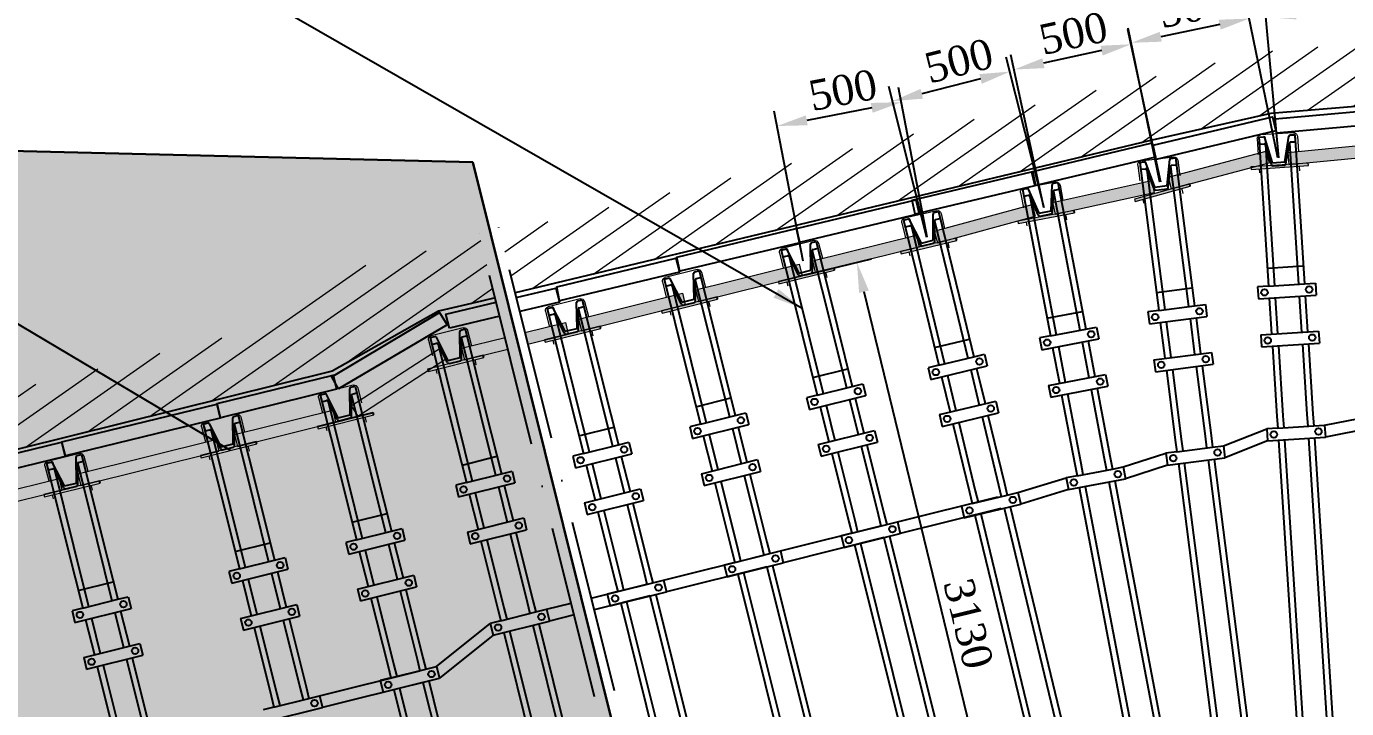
# Model space of a CAD drawing. Header units: millimetres. Extents: x -46762 to 217101, y -107409 to 31524.
# Drawn here: x 149128 to 154604, y -28084 to -25255 of the extents above; entities that cross this region are included whole.
import ezdxf

# ---------------------------------------------------------------- set-up
doc = ezdxf.new("R2010")
doc.units = ezdxf.units.MM
doc.linetypes.add('ACAD_ISO10W100', pattern=[18, 12, -3, 0, -3])
doc.styles.get("Standard").update_dxf_attribs({"font": 'TIMES.TTF'})
doc.dimstyles.new('ISO-25', dxfattribs={"dimscale": 50, "dimtxt": 2.5, "dimasz": 2.5, "dimexe": 1.25, "dimexo": 0.625, "dimtad": 1, "dimdec": 0, "dimtxsty": 'Standard', "dimcen": 2.5, "dimadec": 0, "dimazin": 0, "dimtfac": 1, "dimtdec": 0, "dimtmove": 0, "dimatfit": 3, "dimfxl": 1, "dimarcsym": 0})

# ---------------------------------------------------------------- blocks, each defined once
blk = doc.blocks.new('11122')
for p, q in [((114545.9, 18362.5), (114545.9, 18333.5)), ((114545.9, 18362.5), (114564.9, 18362.5)), ((114545.9, 18362.5), (114545.9, 18001.5)), ((114595.3, 18252.5), (114570.7, 18357.8)), ((114570.9, 18357.2), (114570.9, 18356.5)), ((114645.9, 18252.5), (114670.5, 18357.8)), ((114670.4, 18357.2), (114670.4, 18356.5)), ((114676.4, 18362.5), (114695.4, 18362.5)), ((114695.4, 18362.5), (114695.4, 18333.5)), ((114695.4, 18362.5), (114695.4, 18001.5)), ((114545.9, 18333.5), (114565.9, 18333.5)), ((114570.9, 18328.5), (114570.9, 18001.5)), ((114590.9, 18245.5), (114570.9, 18328.5)), ((114650.4, 18245.5), (114670.4, 18328.5)), ((114670.4, 18328.5), (114670.4, 18001.5)), ((114675.4, 18333.5), (114695.4, 18333.5)), ((114595.3, 18252.5), (114645.9, 18252.5)), ((114596.9, 18239.5), (114644.4, 18239.5)), ((114545.9, 18001.5), (114545.9, 17743.1)), ((114570.9, 18001.5), (114570.9, 17743.1)), ((114670.4, 18001.5), (114670.4, 17743.1)), ((114695.4, 18001.5), (114695.4, 17743.1)), ((114545.9, 17818.1), (114695.4, 17818.1)), ((114545.9, 17743.1), (114500.4, 17743.1)), ((114500.4, 17743.1), (114500.4, 17693.1)), ((114545.9, 17743.1), (114695.4, 17743.1)), ((114695.4, 17743.1), (114740.9, 17743.1)), ((114740.9, 17743.1), (114740.9, 17693.1)), ((114500.4, 17693.1), (114740.9, 17693.1)), ((114545.9, 17693.1), (114545.9, 17543.1)), ((114545.9, 17693.1), (114545.9, 17543.1)), ((114570.9, 17693.1), (114570.9, 17543.1)), ((114570.9, 17693.1), (114570.9, 17543.1)), ((114670.4, 17693.1), (114670.4, 17543.1)), ((114670.4, 17693.1), (114670.4, 17543.1)), ((114695.4, 17693.1), (114695.4, 17543.1)), ((114695.4, 17693.1), (114695.4, 17543.1)), ((114500.4, 17543.1), (114740.9, 17543.1)), ((114500.4, 17543.1), (114500.4, 17493.1)), ((114740.9, 17543.1), (114740.9, 17493.1)), ((114500.4, 17493.1), (114740.9, 17493.1)), ((114545.9, 17493.1), (114545.9, 17201.5)), ((114570.9, 17493.1), (114570.9, 17201.5)), ((114670.4, 17493.1), (114670.4, 17201.5)), ((114695.4, 17493.1), (114695.4, 17201.5)), ((114545.9, 17201.5), (114545.9, 17152.7)), ((114570.9, 17201.5), (114570.9, 17152.7)), ((114670.4, 17201.5), (114670.4, 17152.7)), ((114695.4, 17201.5), (114695.4, 17152.7)), ((114500.4, 17152.7), (114500.4, 17102.7)), ((114545.9, 17152.7), (114500.4, 17152.7)), ((114545.9, 17152.7), (114695.4, 17152.7)), ((114695.4, 17152.7), (114740.9, 17152.7)), ((114740.9, 17152.7), (114740.9, 17102.7)), ((114740.9, 17152.7), (115170.4, 17152.7)), ((114500.4, 17102.7), (114740.9, 17102.7)), ((114545.9, 17102.7), (114545.9, 15109.6)), ((114570.9, 17102.7), (114570.9, 15109.6)), ((114670.4, 17102.7), (114670.4, 15109.6)), ((114695.4, 17102.7), (114695.4, 15109.6)), ((115170.4, 17102.7), (114740.9, 17102.7)), ((114545.9, 15109.6), (114695.4, 15109.6))]:
    blk.add_line(p, q)
for centre in [(114527.9, 17718.1), (114713.4, 17718.1), (114527.9, 17518.1), (114713.4, 17518.1), (114527.9, 17127.7), (114713.4, 17127.7)]:
    blk.add_circle(centre, 13.5)
for centre, radius, start, end in [((114564.9, 18356.5), 6, 0, 90), ((114676.4, 18356.5), 6, 90, 180), ((114565.9, 18328.5), 5, 0, 90), ((114675.4, 18328.5), 5, 90, 180), ((114596.9, 18245.5), 6, 180, 270), ((114644.4, 18245.5), 6, 270, 0)]:
    blk.add_arc(centre, radius, start, end)
blk = doc.blocks.new('*D140')
at = {"color": 0, "lineweight": -2}
for p, q in [((154824.1, -25754.3), (154765.7, -25109)), ((154322.7, -25799.7), (154264.3, -25154.4)), ((154394.4, -25205.4), (154646.8, -25182.5))]:
    blk.add_line(p, q, dxfattribs=at)
at = {"color": 0, "lineweight": 30}
for points in [[(154392.6, -25184.6), (154396.3, -25226.1), (154269.9, -25216.6)], [(154644.9, -25161.8), (154648.7, -25203.3), (154771.3, -25171.3)]]:
    blk.add_solid(points, dxfattribs=at)
at = {"layer": 'Defpoints', "color": 0, "lineweight": 30}
for p in [(154771.3, -25171.3), (154826.9, -25785.4), (154325.5, -25830.8)]:
    blk.add_point(p, dxfattribs=at)
at = {"color": 0, "insert": (154522, -25098.6), "char_height": 125, "attachment_point": 5, "rotation": 5.1732}
blk.add_mtext('500', dxfattribs=at)
blk = doc.blocks.new('*D141')
at = {"color": 0, "lineweight": -2}
for p, q in [((154318.8, -25800.6), (154187.7, -25161.5)), ((153829.3, -25901.1), (153698.1, -25262)), ((154077.8, -25247.9), (153833.2, -25298.1))]:
    blk.add_line(p, q, dxfattribs=at)
at = {"color": 0, "lineweight": 30}
for points in [[(154073.6, -25227.5), (154082, -25268.3), (154200.2, -25222.8)], [(153829, -25277.7), (153837.3, -25318.5), (153710.7, -25323.2)]]:
    blk.add_solid(points, dxfattribs=at)
at = {"layer": 'Defpoints', "color": 0, "lineweight": 30}
for p in [(153710.7, -25323.2), (154325.1, -25831.2), (153835.6, -25931.7)]:
    blk.add_point(p, dxfattribs=at)
at = {"color": 0, "insert": (153964.2, -25174.4), "char_height": 125, "attachment_point": 5, "rotation": 11.5975}
blk.add_mtext('500', dxfattribs=at)
blk = doc.blocks.new('*D142')
at = {"color": 0, "lineweight": -2}
for p, q in [((153833.8, -25901.6), (153696.8, -25268.2)), ((153348.3, -26006.6), (153211.3, -25373.2)), ((153587.8, -25355.7), (153346.7, -25407.8))]:
    blk.add_line(p, q, dxfattribs=at)
at = {"color": 0, "lineweight": 30}
for points in [[(153583.4, -25335.3), (153592.2, -25376), (153710, -25329.3)], [(153342.3, -25387.5), (153351.1, -25428.2), (153224.5, -25434.2)]]:
    blk.add_solid(points, dxfattribs=at)
at = {"layer": 'Defpoints', "color": 0, "lineweight": 30}
for p in [(153224.5, -25434.2), (153840.4, -25932.2), (153354.9, -26037.2)]:
    blk.add_point(p, dxfattribs=at)
at = {"color": 0, "insert": (153470.6, -25284), "char_height": 125, "attachment_point": 5, "rotation": 12.2039}
blk.add_mtext('500', dxfattribs=at)
blk = doc.blocks.new('*D143')
at = {"color": 0, "lineweight": -2}
for p, q in [((153349.4, -26007.4), (153191.9, -25382.1)), ((152863.1, -26129.9), (152705.6, -25504.5)), ((153086, -25473.2), (152842.1, -25534.6))]:
    blk.add_line(p, q, dxfattribs=at)
at = {"color": 0, "lineweight": 30}
for points in [[(153080.9, -25453), (153091, -25493.4), (153207.2, -25442.7)], [(152837, -25514.4), (152847.2, -25554.8), (152720.9, -25565.1)]]:
    blk.add_solid(points, dxfattribs=at)
at = {"layer": 'Defpoints', "color": 0, "lineweight": 30}
for p in [(152720.9, -25565.1), (153357, -26037.7), (152870.7, -26160.2)]:
    blk.add_point(p, dxfattribs=at)
at = {"color": 0, "insert": (152995.9, -25398.1), "char_height": 125, "attachment_point": 5, "rotation": 14.1338}
blk.add_mtext('500', dxfattribs=at)
blk = doc.blocks.new('*D148')
at = {"color": 0, "lineweight": -2}
for p, q in [((152864.8, -26129.5), (152745.4, -25508)), ((152349.8, -26228.5), (152230.4, -25607)), ((152634.4, -25593), (152364.9, -25644.8))]:
    blk.add_line(p, q, dxfattribs=at)
at = {"color": 0, "lineweight": 30}
for points in [[(152630.5, -25572.5), (152638.4, -25613.4), (152757.2, -25569.4)], [(152361, -25624.3), (152368.9, -25665.2), (152242.2, -25668.3)]]:
    blk.add_solid(points, dxfattribs=at)
at = {"layer": 'Defpoints', "color": 0, "lineweight": 30}
for p in [(152242.2, -25668.3), (152870.7, -26160.2), (152355.7, -26259.1)]:
    blk.add_point(p, dxfattribs=at)
at = {"color": 0, "insert": (152514.8, -25519.4), "char_height": 125, "attachment_point": 5, "rotation": 10.8785}
blk.add_mtext('500', dxfattribs=at)
blk = doc.blocks.new('скобка в сборке')
at = {"lineweight": 15, "true_color": 0xffffff}
for points in [[(113826.7, 2619.3), (114243.9, 2671.9), (114250.2, 2622.4), (113833, 2569.7)], [(113677.1, 2545.1), (113676.1, 2554.8), (113912.8, 2577), (113913.7, 2567.3)]]:
    blk.add_hatch(color=7, dxfattribs=at).paths.add_polyline_path(points)
at = {"lineweight": 15}
for p, q in [((113848.4, 2701.5), (113711.9, 2688.7)), ((113864.7, 2688), (113870.7, 2623.5)), ((113698.4, 2672.4), (113704.4, 2607.9)), ((113826.7, 2619.3), (114243.9, 2672)), ((114243.9, 2672), (114250.2, 2622.4)), ((113912.8, 2577), (113676.1, 2554.8)), ((113826.7, 2619.3), (113833, 2569.5)), ((113833, 2569.7), (114250.2, 2622.4)), ((113676.1, 2554.8), (113677.1, 2545.1)), ((113677.1, 2545.1), (113913.7, 2567.3)), ((113710, 2548.2), (113711.6, 2531.8)), ((113876.2, 2560.8), (113877.4, 2542.1))]:
    blk.add_line(p, q, dxfattribs=at)
at = {"lineweight": 15, "extrusion": (0, 0, -1)}
for centre, major_axis, start_param, end_param in [((113713.3, 2673.8), (-10.9, 10.3), 5.43291, 7.003706), ((113849.8, 2686.6), (10.3, 10.9), -0.850275, 0.720521)]:
    blk.add_ellipse(centre, major_axis=major_axis, ratio=1, start_param=start_param, end_param=end_param, dxfattribs=at)
blk = doc.blocks.new('скосштри')
at = {"linetype": 'ACAD_ISO10W100', "true_color": 0xffffff}
blk.add_hatch(color=7, dxfattribs=at).paths.add_polyline_path([(112350.3, 2272.4), (112782.5, 2374.1), (112793.9, 2325.4), (112361.8, 2223.5)])
at = {"lineweight": 15, "true_color": 0xffffff}
blk.add_hatch(color=7, dxfattribs=at).paths.add_polyline_path([(112210.7, 2177.7), (112208.4, 2187.2), (112439.8, 2242), (112442, 2232.5)])
at = {"lineweight": 15}
for p, q in [((112358.7, 2356.4), (112225.3, 2324.8)), ((112350.3, 2272.4), (112782.5, 2374.1)), ((112782.5, 2374.1), (112793.9, 2325.4)), ((112214.2, 2306.8), (112229.1, 2243.7)), ((112361.8, 2223.5), (112793.9, 2325.4)), ((112376.7, 2345.2), (112391.7, 2282.2)), ((112350.3, 2272.4), (112361.8, 2223.5)), ((112439.8, 2242), (112208.4, 2187.2)), ((112210.7, 2177.7), (112442, 2232.5)), ((112405.8, 2220.9), (112409.6, 2202.6)), ((112208.4, 2187.2), (112210.7, 2177.7)), ((112242.9, 2185.3), (112246.7, 2169.4))]:
    blk.add_line(p, q, dxfattribs=at)
at = {"color": 7, "linetype": 'ACAD_ISO10W100'}
blk.add_line((112442, 2232.5), (112440, 2242), dxfattribs=at)
at = {"lineweight": 15, "extrusion": (0, 0, -1)}
for centre, major_axis, start_param, end_param in [((112362.1, 2341.8), (8.7, 12.2), -0.850275, 0.720521), ((112228.8, 2310.2), (-12.2, 8.7), 5.43291, 7.003706)]:
    blk.add_ellipse(centre, major_axis=major_axis, ratio=1, start_param=start_param, end_param=end_param, dxfattribs=at)
blk = doc.blocks.new('ско670')
at = {"true_color": 0xffffff}
blk.add_hatch(color=7, dxfattribs=at).paths.add_polyline_path([(109304, 1390.7), (109876.3, 1532.9), (109888.3, 1484.4), (109316.1, 1342)])
at = {"lineweight": 15, "true_color": 0xffffff}
blk.add_hatch(color=7, dxfattribs=at).paths.add_polyline_path([(109165.6, 1294.3), (109163.3, 1303.8), (109393.9, 1361.4), (109396.3, 1352)])
at = {"lineweight": 15}
for p, q in [((109304, 1390.7), (109876.3, 1532.9)), ((109316.1, 1342), (109888.3, 1484.4)), ((109876.3, 1532.9), (109888.3, 1484.4)), ((109311.4, 1474.8), (109178.4, 1441.6)), ((109329.6, 1463.9), (109345.3, 1401.1)), ((109167.5, 1423.4), (109183.2, 1360.6)), ((109304, 1390.7), (109316.1, 1342)), ((109393.9, 1361.4), (109163.3, 1303.8)), ((109165.6, 1294.3), (109396.3, 1352)), ((109360.1, 1340), (109364.2, 1321.7)), ((109163.3, 1303.8), (109165.6, 1294.3)), ((109197.8, 1302.4), (109201.8, 1286.5))]:
    blk.add_line(p, q, dxfattribs=at)
at = {"color": 7, "linetype": 'ACAD_ISO10W100'}
blk.add_line((109396.3, 1352), (109394.1, 1361.5), dxfattribs=at)
at = {"lineweight": 15, "extrusion": (0, 0, -1)}
for centre, major_axis, start_param, end_param in [((109182.1, 1427.1), (-12.3, 8.5), 5.43291, 7.003706), ((109315, 1460.3), (8.5, 12.3), -0.850275, 0.720521)]:
    blk.add_ellipse(centre, major_axis=major_axis, ratio=1, start_param=start_param, end_param=end_param, dxfattribs=at)
blk = doc.blocks.new('*D149')
at = {"color": 0, "lineweight": -2}
for p, q in [((152360.2, -26285.9), (152633.7, -26219.3)), ((153283.7, -29152.6), (152602.5, -26355.5)), ((153100.5, -29325.8), (153374, -29259.2))]:
    blk.add_line(p, q, dxfattribs=at)
at = {"color": 0, "lineweight": 30}
for points in [[(152622.8, -26350.6), (152582.3, -26360.4), (152573, -26234.1)], [(153303.9, -29147.6), (153263.4, -29157.5), (153313.3, -29274)]]:
    blk.add_solid(points, dxfattribs=at)
at = {"layer": 'Defpoints', "color": 0, "lineweight": 30}
for p in [(152573, -26234.1), (152329.8, -26293.3), (153070.1, -29333.2)]:
    blk.add_point(p, dxfattribs=at)
at = {"color": 0, "lineweight": 0, "insert": (153035.3, -27731.6), "char_height": 125, "attachment_point": 5, "rotation": 283.6862}
blk.add_mtext('3130', dxfattribs=at)

msp = doc.modelspace()

# ---------------------------------------------------------------- hatches: boundary and pattern name
at = {"lineweight": 0}
h = msp.add_hatch(dxfattribs=at)
h.set_pattern_fill('LINE', scale=30, angle=35, style=0)
h.set_pattern_definition([(35, (40037.6, -28500.79), (-54.633156, 78.02423), [])])
h.paths.add_polyline_path([(151093.66, -26112.32), (151155.57, -26360.63), (153785.22, -25729.64), (154290.37, -25616.56), (154925.89, -25564.13), (155386.63, -26145.4), (155443.42, -26168.77), (155558.66, -26142.06), (155608.77, -26086.98), (155754.07, -25936.75), (155922.76, -25799.87), (156038.01, -25719.75), (156168.28, -25636.29), (156313.59, -25552.83), (156486.53, -25473.48), (156706.59, -25390.26), (156955.48, -25325.44), (157180.51, -25285.75), (157471.01, -25265.15), (157702.51, -25278.76), (157896.56, -25302.57), (158111.04, -25350.21), (158298.11, -25404.78), (158513.04, -25485.59), (158789.92, -25636.82), (158980.23, -25754.36), (159140.61, -25878.31), (159264.64, -25993.72), (159377.97, -26106.98), (159491.3, -26248.03), (159633.24, -26462.82), (159640.49, -26518.3), (159869.79, -26979.05), (159964.08, -27276.62), (160031.66, -27529.91), (160070.45, -27914.59), (160070.45, -28914.45), (160297.49, -28915.05), (160297.49, -27971.89), (160254.82, -27548.74), (160180.48, -27270.12), (160076.76, -26942.79), (159824.53, -26435.97), (159816.56, -26374.94), (159660.43, -26138.67), (159535.76, -25983.52), (159411.09, -25858.93), (159274.66, -25731.98), (159098.25, -25595.63), (158888.9, -25466.34), (158584.34, -25299.99), (158347.92, -25211.09), (158142.14, -25151.07), (157906.21, -25098.67), (157692.75, -25072.47), (157438.1, -25057.5), (157118.55, -25080.16), (156871.02, -25123.82), (156597.24, -25195.12), (156355.18, -25286.66), (156164.94, -25373.95), (156005.11, -25465.75), (155861.8, -25557.56), (155479.41, -25937.12), (154974.5, -25300.12), (154275.43, -25357.79), (153719.76, -25482.18)])
h.paths.add_polyline_path([(151072.53, -26380.56), (151010.62, -26132.25), (150673.28, -26213.19), (150476.76, -26258.84), (149993.01, -26533.47), (147079.75, -27256.73), (147139.11, -27494.24), (150397.27, -26685.35), (150837.04, -26435.69), (151015.69, -26394.2)])
at = {"lineweight": 30, "true_color": 0xffffff}
msp.add_hatch(color=7, dxfattribs=at).paths.add_polyline_path([(150979.59, -25818.48), (152252.65, -30928.56), (147296.3, -32290.86), (146553.48, -27929.29), (147240.81, -25848.69), (148549.65, -25758.48)])
at = {"lineweight": 15, "true_color": 0xffffff}
for points in [[(153863.49, -25880.78), (154269.95, -25772.92), (154282.75, -25821.14), (153876.32, -25929.1)], [(154359.97, -25777.97), (154778.54, -25737.38), (154783.37, -25787.03), (154364.81, -25827.73)], [(154208.24, -25847.91), (154207.61, -25838.17), (154444.83, -25822.76), (154445.47, -25832.5)], [(153726.92, -25981.46), (153724.29, -25972.05), (153953.26, -25908.11), (153955.88, -25917.51)], [(150794.6, -26686.05), (150792.23, -26676.58), (151022.87, -26618.94), (151025.23, -26628.42)], [(150338.48, -26923.43), (150336.11, -26913.96), (150566.75, -26856.33), (150569.11, -26865.8)], [(149853.33, -27044.38), (149850.96, -27034.9), (150081.59, -26977.27), (150083.96, -26986.75)]]:
    msp.add_hatch(color=7, dxfattribs=at).paths.add_polyline_path(points)
at = {"linetype": 'ACAD_ISO10W100', "true_color": 0xffffff}
h = msp.add_hatch(color=7, dxfattribs=at)
h.paths.add_polyline_path([(151125.61, -26593.43), (151113.48, -26544.79), (150932.98, -26589.64), (150945.09, -26638.38)])
h.paths.add_polyline_path([(151196.36, -26524.19), (151208.47, -26572.79), (151375.97, -26531.08), (151363.91, -26482.55)])
for points in [[(150867.88, -26634), (150844.65, -26589.47), (150475.54, -26828.78), (150502.87, -26870.92)], [(150410.98, -26895.31), (150398.92, -26846.78), (149991.7, -26947.97), (150003.82, -26996.71)]]:
    msp.add_hatch(color=7, dxfattribs=at).paths.add_polyline_path(points)

# ---------------------------------------------------------------- linework, layer by layer
at = {"lineweight": 15}
for p, q in [((154233.22, -25721.25), (154237.42, -25785.9)), ((154383.96, -25696.43), (154247.22, -25705.31)), ((154399.9, -25710.43), (154404.1, -25775.07)), ((153863.49, -25880.78), (154269.89, -25772.82)), ((154269.89, -25772.82), (154282.73, -25821.14)), ((154359.97, -25777.97), (154778.5, -25737.27)), ((154359.97, -25777.97), (154364.83, -25827.96)), ((154364.81, -25827.73), (154783.34, -25787.04)), ((153738.09, -25831.3), (153746.36, -25895.55)), ((153886.95, -25797.02), (153751.05, -25814.51)), ((153876.32, -25929.1), (154282.73, -25821.14)), ((153903.75, -25809.98), (153912.01, -25874.24)), ((154444.83, -25822.76), (154207.61, -25838.17)), ((154207.61, -25838.17), (154208.24, -25847.91)), ((154208.24, -25847.91), (154445.47, -25832.5)), ((154407.99, -25834.94), (154409.2, -25853.65)), ((154445.47, -25832.5), (154444.83, -25822.76)), ((153863.49, -25880.78), (153876.38, -25929.32)), ((154241.31, -25845.76), (154242.38, -25862.14)), ((153953.26, -25908.11), (153724.29, -25972.05)), ((153726.92, -25981.46), (153955.88, -25917.51)), ((153920.11, -25930.5), (153924.63, -25948.7)), ((153724.29, -25972.05), (153726.92, -25981.46)), ((153758.84, -25972.54), (153763.25, -25988.35)), ((151196.36, -26524.19), (151363.91, -26482.55)), ((151363.91, -26482.55), (151375.97, -26531.08)), ((150796.5, -26556.96), (150812.21, -26619.81)), ((150940.36, -26505.56), (150807.42, -26538.77)), ((150932.98, -26589.64), (151113.48, -26544.79)), ((150958.54, -26516.47), (150974.25, -26579.32)), ((151208.47, -26572.79), (151375.97, -26531.08)), ((150475.54, -26828.78), (150844.65, -26589.47)), ((150932.98, -26589.64), (150945.09, -26638.38)), ((150945.09, -26638.38), (151125.61, -26593.43)), ((150502.87, -26870.92), (150867.88, -26634)), ((151022.87, -26618.94), (150792.23, -26676.58)), ((150794.6, -26686.05), (151025.23, -26628.42)), ((150989.12, -26640.42), (150993.14, -26658.73)), ((150792.23, -26676.58), (150794.6, -26686.05)), ((150826.75, -26678.01), (150830.73, -26693.94)), ((150484.23, -26742.94), (150351.3, -26776.16)), ((150502.42, -26753.85), (150518.13, -26816.71)), ((150340.38, -26794.35), (150356.09, -26857.2)), ((150475.54, -26828.78), (150502.87, -26870.92)), ((149999.08, -26863.89), (149866.15, -26897.1)), ((149991.7, -26947.97), (150398.92, -26846.78)), ((150017.27, -26874.8), (150032.98, -26937.65)), ((150338.48, -26923.43), (150569.11, -26865.8)), ((150398.92, -26846.78), (150410.98, -26895.3)), ((150532.99, -26877.8), (150537.02, -26896.11)), ((149855.23, -26915.29), (149870.94, -26978.14)), ((150003.82, -26996.71), (150434.69, -26889.41)), ((150410.97, -26895.25), (150336.11, -26913.96)), ((150336.11, -26913.96), (150338.48, -26923.43)), ((150370.63, -26915.4), (150374.61, -26931.32)), ((150081.59, -26977.27), (149850.96, -27034.9)), ((149853.33, -27044.38), (150083.96, -26986.75)), ((149991.7, -26947.97), (150003.82, -26996.71)), ((149850.96, -27034.9), (149853.33, -27044.38)), ((149885.48, -27036.34), (149889.46, -27052.27)), ((150047.84, -26998.74), (150051.87, -27017.06)), ((149256.69, -27182.98), (149304.98, -27170.96))]:
    msp.add_line(p, q, dxfattribs=at)
for p, q in [((154240.36, -25713.88), (154259.33, -25712.65)), ((154240.36, -25713.88), (154242.24, -25742.82)), ((154240.36, -25713.88), (154263.66, -26074.07)), ((154296.81, -25820.46), (154265.45, -25716.9)), ((154265.66, -25717.57), (154265.7, -25718.26)), ((154347.3, -25817.2), (154365.06, -25710.46)), ((154364.95, -25711.14), (154364.99, -25711.83)), ((154370.59, -25705.46), (154389.55, -25704.23)), ((154371.47, -25734.46), (154391.42, -25733.17)), ((154389.55, -25704.23), (154391.42, -25733.17)), ((154389.55, -25704.23), (154412.85, -26064.42)), ((154242.24, -25742.82), (154262.19, -25741.53)), ((154267.51, -25746.2), (154288.6, -26072.45)), ((154292.82, -25827.73), (154267.51, -25746.2)), ((154352.2, -25823.89), (154366.8, -25739.78)), ((154366.8, -25739.78), (154387.9, -26066.03)), ((153746.21, -25818.89), (153765.05, -25816.48)), ((153746.21, -25818.89), (153749.89, -25847.66)), ((153746.21, -25818.89), (153792.07, -26176.91)), ((153749.89, -25847.66), (153769.73, -25845.12)), ((153809.23, -25921.72), (153771.44, -25820.34)), ((153771.68, -25820.98), (153771.77, -25821.67)), ((153859.42, -25915.29), (153870.44, -25807.65)), ((153864.73, -25921.67), (153874.02, -25836.8)), ((153870.37, -25808.34), (153870.46, -25809.03)), ((153874.02, -25836.8), (153915.56, -26161.09)), ((153875.65, -25802.31), (153894.5, -25799.9)), ((153878.34, -25831.2), (153898.18, -25828.66)), ((153894.5, -25799.9), (153898.18, -25828.66)), ((153894.5, -25799.9), (153940.36, -26157.91)), ((154296.81, -25820.46), (154347.3, -25817.2)), ((154299.2, -25833.33), (154346.6, -25830.27)), ((153775.32, -25849.44), (153816.87, -26173.73)), ((153805.71, -25929.23), (153775.32, -25849.44)), ((153259.33, -25930.31), (153277.99, -25926.75)), ((153259.33, -25930.31), (153264.76, -25958.8)), ((153259.33, -25930.31), (153326.96, -26284.86)), ((153328.52, -26029.1), (153284.6, -25930.21)), ((153284.88, -25930.84), (153285.01, -25931.52)), ((153378.22, -26019.62), (153382.65, -25911.51)), ((153382.62, -25912.2), (153382.75, -25912.88)), ((153383.9, -26025.66), (153388, -25940.38)), ((153387.52, -25905.86), (153406.18, -25902.3)), ((153388, -25940.38), (153449.26, -26261.53)), ((153391.97, -25934.53), (153411.62, -25930.79)), ((153406.18, -25902.3), (153411.62, -25930.79)), ((153406.18, -25902.3), (153473.82, -26256.84)), ((153809.23, -25921.72), (153859.42, -25915.29)), ((153812.42, -25934.42), (153859.54, -25928.38)), ((153264.76, -25958.8), (153284.41, -25955.05)), ((153290.26, -25959.03), (153351.52, -26280.17)), ((153325.46, -26036.81), (153290.26, -25959.03)), ((152766.57, -26058.13), (152785.04, -26053.66)), ((152766.57, -26058.13), (152773.39, -26086.31)), ((152766.57, -26058.13), (152851.44, -26408.94)), ((152840.5, -26153.42), (152791.8, -26056.79)), ((152792.12, -26057.41), (152792.28, -26058.08)), ((152889.68, -26141.52), (152888.82, -26033.32)), ((152888.83, -26034.01), (152888.99, -26034.68)), ((152893.41, -26027.44), (152911.88, -26022.97)), ((152895.57, -26061.9), (152972.45, -26379.67)), ((152895.65, -26147.27), (152895.57, -26061.9)), ((152899.26, -26055.86), (152918.7, -26051.16)), ((152911.88, -26022.97), (152918.7, -26051.16)), ((152911.88, -26022.97), (152996.75, -26373.79)), ((153328.52, -26029.1), (153378.22, -26019.62)), ((153332.48, -26041.58), (153379.13, -26032.68)), ((152773.39, -26086.31), (152792.83, -26081.61)), ((152798.86, -26085.3), (152875.74, -26403.07)), ((152837.82, -26161.27), (152798.86, -26085.3)), ((154263.66, -26074.07), (154280.33, -26331.94)), ((154288.6, -26072.45), (154305.28, -26330.33)), ((154387.9, -26066.03), (154404.57, -26323.91)), ((154412.85, -26064.42), (154429.52, -26322.29)), ((152840.5, -26153.42), (152889.68, -26141.52)), ((152845.06, -26165.69), (152891.23, -26154.52)), ((153816.87, -26173.73), (153849.7, -26430.05)), ((153915.56, -26161.09), (153948.4, -26417.41)), ((153940.36, -26157.91), (153973.19, -26414.23)), ((153792.07, -26176.91), (153824.91, -26433.23)), ((153351.52, -26280.17), (153399.94, -26534.01)), ((153449.26, -26261.53), (153497.68, -26515.37)), ((153473.82, -26256.84), (153522.24, -26510.68)), ((154275.49, -26257.1), (154424.68, -26247.45)), ((153326.96, -26284.86), (153375.39, -26538.7)), ((154280.33, -26331.94), (154234.93, -26334.88)), ((154234.93, -26334.88), (154238.15, -26384.77)), ((154280.33, -26331.94), (154429.52, -26322.29)), ((154429.52, -26322.29), (154474.93, -26319.36)), ((154474.93, -26319.36), (154478.15, -26369.25)), ((152972.45, -26379.67), (153033.21, -26630.84)), ((152996.75, -26373.79), (153057.51, -26624.96)), ((153815.38, -26358.83), (153963.66, -26339.84)), ((154238.15, -26384.77), (154478.15, -26369.25)), ((154283.56, -26381.84), (154293.24, -26531.53)), ((154283.56, -26381.84), (154293.24, -26531.53)), ((154308.51, -26380.22), (154318.19, -26529.91)), ((154308.51, -26380.22), (154318.19, -26529.91)), ((154407.8, -26373.8), (154417.48, -26523.49)), ((154407.8, -26373.8), (154417.48, -26523.49)), ((154432.75, -26372.19), (154442.43, -26521.88)), ((154432.75, -26372.19), (154442.43, -26521.88)), ((152851.44, -26408.94), (152912.2, -26660.11)), ((152875.74, -26403.07), (152936.5, -26654.23)), ((153361.33, -26465.02), (153508.18, -26437.01)), ((153824.91, -26433.23), (153779.77, -26439.01)), ((153779.77, -26439.01), (153786.13, -26488.6)), ((153824.91, -26433.23), (153973.19, -26414.23)), ((153973.19, -26414.23), (154018.32, -26408.45)), ((154018.32, -26408.45), (154024.68, -26458.04)), ((153522.24, -26510.68), (153566.93, -26502.16)), ((153566.93, -26502.16), (153576.3, -26551.27)), ((153786.13, -26488.6), (154024.68, -26458.04)), ((153831.26, -26482.82), (153850.32, -26631.6)), ((153831.26, -26482.82), (153850.32, -26631.6)), ((153856.06, -26479.64), (153875.12, -26628.43)), ((153856.06, -26479.64), (153875.12, -26628.43)), ((153954.75, -26467), (153973.81, -26615.79)), ((153954.75, -26467), (153973.81, -26615.79)), ((153979.55, -26463.82), (153998.61, -26612.61)), ((153979.55, -26463.82), (153998.61, -26612.61)), ((150803.49, -26545.89), (150821.93, -26541.3)), ((150803.49, -26545.89), (150810.51, -26574.03)), ((150803.49, -26545.89), (150890.81, -26896.11)), ((150878.08, -26640.66), (150828.72, -26544.38)), ((150829.03, -26545), (150829.2, -26545.67)), ((150927.18, -26628.42), (150925.57, -26520.23)), ((150925.58, -26520.93), (150925.74, -26521.6)), ((150930.11, -26514.32), (150948.55, -26509.73)), ((150932.52, -26548.76), (151011.61, -26865.99)), ((150933.19, -26634.14), (150932.52, -26548.76)), ((150936.16, -26542.7), (150955.57, -26537.87)), ((150948.55, -26509.73), (150955.57, -26537.87)), ((150948.55, -26509.73), (151035.87, -26859.94)), ((152894.57, -26587.22), (153039.88, -26552.06)), ((153375.39, -26538.7), (153330.69, -26547.22)), ((153330.69, -26547.22), (153340.06, -26596.34)), ((153340.06, -26596.34), (153576.3, -26551.27)), ((153375.39, -26538.7), (153522.24, -26510.68)), ((154247.83, -26534.46), (154487.83, -26518.94)), ((154247.83, -26534.46), (154251.06, -26584.36)), ((154487.83, -26518.94), (154491.06, -26568.84)), ((150810.51, -26574.03), (150829.91, -26569.19)), ((150835.97, -26572.84), (150915.07, -26890.06)), ((150875.46, -26648.53), (150835.97, -26572.84)), ((153384.75, -26587.81), (153412.86, -26735.15)), ((153384.75, -26587.81), (153412.86, -26735.15)), ((153409.31, -26583.12), (153437.42, -26730.47)), ((153409.31, -26583.12), (153437.42, -26730.47)), ((153507.05, -26564.48), (153535.16, -26711.82)), ((153507.05, -26564.48), (153535.16, -26711.82)), ((153531.61, -26559.8), (153559.71, -26707.14)), ((153531.61, -26559.8), (153559.71, -26707.14)), ((153805.19, -26637.39), (154043.74, -26606.83)), ((154043.74, -26606.83), (154050.09, -26656.42)), ((154251.06, -26584.36), (154491.06, -26568.84)), ((154296.47, -26581.42), (154315.28, -26872.4)), ((154321.41, -26579.81), (154340.23, -26870.78)), ((154420.71, -26573.39), (154439.52, -26864.36)), ((154445.65, -26571.77), (154464.47, -26862.75)), ((150878.08, -26640.66), (150927.18, -26628.42)), ((150882.73, -26652.9), (150928.82, -26641.41)), ((152912.2, -26660.11), (152867.98, -26670.81)), ((152879.74, -26719.41), (153113.49, -26662.86)), ((152912.2, -26660.11), (153057.51, -26624.96)), ((153057.51, -26624.96), (153101.74, -26614.26)), ((153101.74, -26614.26), (153113.49, -26662.86)), ((153805.19, -26637.39), (153811.54, -26686.98)), ((153811.54, -26686.98), (154050.09, -26656.42)), ((153980.16, -26665.38), (154017.21, -26954.6)), ((154004.96, -26662.2), (154042.01, -26951.42)), ((152867.98, -26670.81), (152879.74, -26719.41)), ((152923.96, -26708.71), (152959.23, -26854.51)), ((152923.96, -26708.71), (152959.23, -26854.51)), ((152948.26, -26702.83), (152983.53, -26848.63)), ((152948.26, -26702.83), (152983.53, -26848.63)), ((153044.97, -26679.44), (153080.24, -26825.23)), ((153044.97, -26679.44), (153080.24, -26825.23)), ((153069.27, -26673.56), (153104.54, -26819.35)), ((153069.27, -26673.56), (153104.54, -26819.35)), ((153368.17, -26743.68), (153604.41, -26698.61)), ((153604.41, -26698.61), (153613.78, -26747.73)), ((153856.67, -26681.2), (153893.72, -26970.42)), ((153881.47, -26678.02), (153918.52, -26967.24)), ((150471.06, -26865.8), (150469.45, -26757.62)), ((150469.46, -26758.31), (150469.62, -26758.98)), ((150473.99, -26751.71), (150492.43, -26747.11)), ((150480.04, -26780.09), (150499.44, -26775.25)), ((150492.43, -26747.11), (150499.44, -26775.25)), ((150492.43, -26747.11), (150579.75, -27097.32)), ((153368.17, -26743.68), (153377.54, -26792.79)), ((153377.54, -26792.79), (153613.78, -26747.73)), ((153544.53, -26760.94), (153599.16, -27047.36)), ((153569.08, -26756.25), (153623.72, -27042.67)), ((150347.37, -26783.28), (150365.81, -26778.68)), ((150347.37, -26783.28), (150354.39, -26811.42)), ((150347.37, -26783.28), (150434.69, -27133.49)), ((150354.39, -26811.42), (150373.79, -26806.58)), ((150421.96, -26878.05), (150372.6, -26781.76)), ((150372.91, -26782.38), (150373.08, -26783.05)), ((150379.85, -26810.22), (150458.95, -27127.44)), ((150419.34, -26885.91), (150379.85, -26810.22)), ((150476.4, -26786.15), (150555.49, -27103.37)), ((150477.07, -26871.52), (150476.4, -26786.15)), ((152915.01, -26865.2), (153148.77, -26808.65)), ((153148.77, -26808.65), (153160.52, -26857.25)), ((153422.23, -26784.27), (153476.87, -27070.69)), ((153446.79, -26779.58), (153501.43, -27066)), ((149985.91, -26986.75), (149984.29, -26878.56)), ((149984.3, -26879.26), (149984.47, -26879.93)), ((149988.84, -26872.65), (150007.28, -26868.06)), ((150007.28, -26868.06), (150014.29, -26896.19)), ((150007.28, -26868.06), (150094.6, -27218.27)), ((150421.96, -26878.05), (150471.06, -26865.8)), ((150426.61, -26890.28), (150472.7, -26878.79)), ((151011.61, -26865.99), (151074.13, -27116.73)), ((151035.87, -26859.94), (151098.38, -27110.68)), ((152915.01, -26865.2), (152926.77, -26913.8)), ((152926.77, -26913.8), (153160.52, -26857.25)), ((153092, -26873.83), (153160.56, -27157.24)), ((153116.3, -26867.95), (153184.86, -27151.36)), ((154315.28, -26872.4), (154318.44, -26921.15)), ((154340.23, -26870.78), (154343.38, -26919.54)), ((154439.52, -26864.36), (154442.68, -26913.12)), ((154464.47, -26862.75), (154467.62, -26911.51)), ((154513.03, -26908.57), (154704.48, -26871.14)), ((149862.22, -26904.22), (149880.65, -26899.63)), ((149862.22, -26904.22), (149869.23, -26932.36)), ((149862.22, -26904.22), (149949.54, -27254.44)), ((149869.23, -26932.36), (149888.64, -26927.52)), ((149936.81, -26998.99), (149887.44, -26902.71)), ((149887.76, -26903.33), (149887.93, -26904)), ((149894.7, -26931.17), (149973.79, -27248.39)), ((149934.19, -27006.86), (149894.7, -26931.17)), ((149991.25, -26907.09), (150070.34, -27224.32)), ((149991.92, -26992.47), (149991.25, -26907.09)), ((149994.89, -26901.03), (150014.29, -26896.19)), ((150890.81, -26896.11), (150953.33, -27146.85)), ((150915.07, -26890.06), (150977.58, -27140.8)), ((152970.99, -26903.1), (153039.55, -27186.51)), ((152995.29, -26897.23), (153063.85, -27180.63)), ((154093.35, -26994.11), (154273.03, -26924.09)), ((154318.44, -26921.15), (154273.03, -26924.09)), ((154273.03, -26924.09), (154276.26, -26973.99)), ((154318.44, -26921.15), (154467.62, -26911.51)), ((154467.62, -26911.51), (154513.03, -26908.57)), ((154513.03, -26908.57), (154516.26, -26958.47)), ((154704.48, -26921.14), (154516.26, -26958.47)), ((149936.81, -26998.99), (149985.91, -26986.75)), ((153893.72, -26970.42), (153899.93, -27018.88)), ((153918.52, -26967.24), (153924.73, -27015.71)), ((154017.21, -26954.6), (154023.42, -27003.06)), ((154042.01, -26951.42), (154048.22, -26999.89)), ((154048.22, -26999.89), (154093.35, -26994.11)), ((154093.35, -26994.11), (154099.7, -27043.7)), ((154276.26, -26973.99), (154099.7, -27043.7)), ((154276.26, -26973.99), (154516.26, -26958.47)), ((154321.66, -26971.05), (154450.28, -28959.93)), ((154346.61, -26969.44), (154475.23, -28958.32)), ((154445.9, -26963.02), (154574.52, -28951.9)), ((154470.85, -26961.4), (154599.47, -28950.29)), ((149335.81, -27148.83), (149334.19, -27040.64)), ((149334.2, -27041.33), (149334.37, -27042)), ((149338.74, -27034.73), (149357.18, -27030.13)), ((149357.18, -27030.13), (149364.19, -27058.27)), ((149357.18, -27030.13), (149444.49, -27380.35)), ((149941.46, -27011.23), (149987.55, -26999.74)), ((150935.18, -27074.08), (151080.24, -27037.91)), ((153599.16, -27047.36), (153608.32, -27095.35)), ((153623.72, -27042.67), (153632.88, -27090.67)), ((153677.57, -27082.14), (153854.8, -27024.66)), ((153899.93, -27018.88), (153854.8, -27024.66)), ((153854.8, -27024.66), (153861.15, -27074.26)), ((153861.15, -27074.26), (154099.7, -27043.7)), ((153899.93, -27018.88), (154048.22, -26999.89)), ((154054.57, -27049.48), (154307.82, -29026.36)), ((149212.12, -27066.3), (149230.55, -27061.7)), ((149212.12, -27066.3), (149219.13, -27094.44)), ((149212.12, -27066.3), (149299.44, -27416.51)), ((149219.13, -27094.44), (149238.54, -27089.6)), ((149286.71, -27161.07), (149237.34, -27064.78)), ((149237.66, -27065.4), (149237.83, -27066.07)), ((149244.6, -27093.24), (149323.69, -27410.46)), ((149284.08, -27168.94), (149244.6, -27093.24)), ((149341.14, -27069.17), (149420.24, -27386.39)), ((149341.82, -27154.54), (149341.14, -27069.17)), ((149344.79, -27063.11), (149364.19, -27058.27)), ((150555.49, -27103.37), (150618.01, -27354.11)), ((150579.75, -27097.32), (150642.26, -27348.06)), ((151098.38, -27110.68), (151142.53, -27099.67)), ((151142.53, -27099.67), (151154.63, -27148.19)), ((153476.87, -27070.69), (153486.02, -27118.68)), ((153486.02, -27118.68), (153632.88, -27090.67)), ((153501.43, -27066), (153510.58, -27114)), ((153632.88, -27090.67), (153677.57, -27082.14)), ((153677.57, -27082.14), (153686.94, -27131.25)), ((153861.15, -27074.26), (153686.94, -27131.25)), ((153906.28, -27068.48), (154159.53, -29045.36)), ((153931.08, -27065.3), (154184.32, -29042.18)), ((154029.77, -27052.66), (154283.02, -29029.54)), ((149286.71, -27161.07), (149335.81, -27148.83)), ((150434.69, -27133.49), (150497.2, -27384.23)), ((150458.95, -27127.44), (150521.46, -27378.18)), ((150953.33, -27146.85), (150909.18, -27157.86)), ((150909.18, -27157.86), (150921.27, -27206.37)), ((150921.27, -27206.37), (151154.63, -27148.19)), ((150953.33, -27146.85), (151098.38, -27110.68)), ((151110.48, -27159.2), (151146.77, -27304.74)), ((151110.48, -27159.2), (151146.77, -27304.74)), ((153160.56, -27157.24), (153172.05, -27204.73)), ((153184.86, -27151.36), (153196.35, -27198.85)), ((153240.57, -27188.15), (153441.33, -27127.21)), ((153486.02, -27118.68), (153441.33, -27127.21)), ((153441.33, -27127.21), (153450.7, -27176.32)), ((153450.7, -27176.32), (153686.94, -27131.25)), ((153617.69, -27144.47), (153991.15, -29102.2)), ((153642.24, -27139.78), (154015.7, -29097.52)), ((149291.36, -27173.31), (149337.45, -27161.81)), ((150965.42, -27195.36), (151001.71, -27340.91)), ((150965.42, -27195.36), (151001.71, -27340.91)), ((150989.68, -27189.32), (151025.97, -27334.86)), ((150989.68, -27189.32), (151025.97, -27334.86)), ((151086.22, -27165.24), (151122.51, -27310.79)), ((151086.22, -27165.24), (151122.51, -27310.79)), ((153039.55, -27186.51), (153051.04, -27234)), ((153051.04, -27234), (153196.35, -27198.85)), ((153063.85, -27180.63), (153075.34, -27228.12)), ((153196.35, -27198.85), (153240.57, -27188.15)), ((153240.57, -27188.15), (153252.33, -27236.75)), ((153450.7, -27176.32), (153252.33, -27236.75)), ((153495.39, -27167.79), (153868.85, -29125.53)), ((153519.95, -27163.11), (153893.41, -29120.84)), ((149949.54, -27254.44), (150012.05, -27505.18)), ((149973.79, -27248.39), (150036.31, -27499.13)), ((150070.34, -27224.32), (150132.86, -27475.06)), ((150094.6, -27218.27), (150157.11, -27469.01)), ((153051.04, -27234), (153006.82, -27244.7)), ((153006.82, -27244.7), (153018.58, -27293.3)), ((153018.58, -27293.3), (153252.33, -27236.75)), ((153183.81, -27253.32), (153651.85, -29187.97)), ((153208.11, -27247.45), (153676.11, -29181.92)), ((150479.06, -27311.46), (150624.12, -27275.29)), ((150957.56, -27351.92), (151190.92, -27293.73)), ((151190.92, -27293.73), (151203.01, -27342.25)), ((153062.8, -27282.6), (153531.04, -29218.09)), ((153087.1, -27276.72), (153555.3, -29212.04)), ((150497.2, -27384.23), (150642.26, -27348.06)), ((150642.26, -27348.06), (150686.41, -27337.06)), ((150686.41, -27337.06), (150698.51, -27385.57)), ((150957.56, -27351.92), (150969.66, -27400.43)), ((150969.66, -27400.43), (151203.01, -27342.25)), ((151134.61, -27359.3), (151205.15, -27642.23)), ((151158.86, -27353.26), (151229.41, -27636.18)), ((149299.44, -27416.51), (149361.95, -27667.25)), ((149323.69, -27410.46), (149386.21, -27661.2)), ((149420.24, -27386.39), (149482.75, -27637.13)), ((149444.49, -27380.35), (149507.01, -27631.08)), ((149993.91, -27432.41), (150138.97, -27396.24)), ((150497.2, -27384.23), (150453.06, -27395.24)), ((150453.06, -27395.24), (150465.15, -27443.75)), ((150465.15, -27443.75), (150698.51, -27385.57)), ((150509.3, -27432.75), (150545.59, -27578.29)), ((150509.3, -27432.75), (150545.59, -27578.29)), ((150533.56, -27426.7), (150569.85, -27572.24)), ((150533.56, -27426.7), (150569.85, -27572.24)), ((150630.1, -27402.63), (150666.39, -27548.17)), ((150630.1, -27402.63), (150666.39, -27548.17)), ((150654.36, -27396.58), (150690.65, -27542.12)), ((150654.36, -27396.58), (150690.65, -27542.12)), ((151013.81, -27389.42), (151084.35, -27672.35)), ((151038.06, -27383.37), (151108.6, -27666.3)), ((150012.05, -27505.18), (150157.11, -27469.01)), ((150157.11, -27469.01), (150201.26, -27458)), ((150201.26, -27458), (150213.36, -27506.52)), ((150012.05, -27505.18), (149967.9, -27516.19)), ((149967.9, -27516.19), (149980, -27564.7)), ((149980, -27564.7), (150213.36, -27506.52)), ((150144.95, -27523.57), (150181.24, -27669.12)), ((150144.95, -27523.57), (150181.24, -27669.12)), ((150169.21, -27517.53), (150205.5, -27663.07)), ((150169.21, -27517.53), (150205.5, -27663.07)), ((150501.44, -27589.3), (150734.8, -27531.12)), ((150734.8, -27531.12), (150746.89, -27579.63)), ((149343.81, -27594.48), (149488.87, -27558.31)), ((150024.15, -27553.69), (150060.44, -27699.24)), ((150024.15, -27553.69), (150060.44, -27699.24)), ((150048.41, -27547.64), (150084.69, -27693.19)), ((150048.41, -27547.64), (150084.69, -27693.19)), ((150501.44, -27589.3), (150513.54, -27637.81)), ((150513.54, -27637.81), (150746.89, -27579.63)), ((150678.49, -27596.69), (150749.03, -27879.61)), ((150702.74, -27590.64), (150773.28, -27873.56)), ((151471.13, -27626.26), (151702.12, -27568.67)), ((149361.95, -27667.25), (149507.01, -27631.08)), ((149507.01, -27631.08), (149551.16, -27620.08)), ((149551.16, -27620.08), (149563.26, -27668.59)), ((150016.29, -27710.24), (150249.65, -27652.06)), ((150249.65, -27652.06), (150261.74, -27700.58)), ((150557.69, -27626.8), (150628.23, -27909.73)), ((150581.94, -27620.76), (150652.48, -27903.68)), ((151205.15, -27642.23), (151216.97, -27689.63)), ((151229.41, -27636.18), (151241.23, -27683.59)), ((151285.37, -27672.58), (151388.27, -27646.92)), ((151714.21, -27617.19), (151483.23, -27674.78)), ((149361.95, -27667.25), (149317.8, -27678.26)), ((149317.8, -27678.26), (149329.9, -27726.77)), ((149329.9, -27726.77), (149563.26, -27668.59)), ((149494.85, -27685.65), (149531.14, -27831.19)), ((149494.85, -27685.65), (149531.14, -27831.19)), ((149519.11, -27679.6), (149555.4, -27825.14)), ((149519.11, -27679.6), (149555.4, -27825.14)), ((150028.39, -27758.76), (150261.74, -27700.58)), ((151084.35, -27672.35), (151096.17, -27719.75)), ((151096.17, -27719.75), (151241.23, -27683.59)), ((151108.6, -27666.3), (151120.42, -27713.7)), ((151241.23, -27683.59), (151285.37, -27672.58)), ((151285.37, -27672.58), (151297.47, -27721.09)), ((151400.37, -27695.44), (151297.47, -27721.09)), ((149374.05, -27715.77), (149410.34, -27861.31)), ((149374.05, -27715.77), (149410.34, -27861.31)), ((149398.31, -27709.72), (149434.59, -27855.26)), ((149398.31, -27709.72), (149434.59, -27855.26)), ((150016.29, -27710.24), (150028.39, -27758.76)), ((150072.53, -27747.75), (150143.07, -28030.68)), ((150096.79, -27741.7), (150167.33, -28024.63)), ((150193.34, -27717.63), (150263.88, -28000.56)), ((150217.59, -27711.58), (150288.13, -27994.51)), ((150829.25, -27909.96), (151052.02, -27730.76)), ((151096.17, -27719.75), (151052.02, -27730.76)), ((151052.02, -27730.76), (151064.11, -27779.28)), ((151064.11, -27779.28), (151297.47, -27721.09)), ((151229.06, -27738.15), (151711.22, -29671.98)), ((151253.32, -27732.1), (151735.48, -29665.94)), ((149366.19, -27872.32), (149599.54, -27814.14)), ((149599.54, -27814.14), (149611.64, -27862.65)), ((151064.11, -27779.28), (150841.35, -27958.48)), ((151108.26, -27768.27), (151590.42, -29702.1)), ((151132.52, -27762.22), (151614.68, -29696.06)), ((149378.28, -27920.83), (149611.64, -27862.65)), ((149366.19, -27872.32), (149378.28, -27920.83)), ((149422.43, -27909.83), (149492.97, -28192.75)), ((149446.69, -27903.78), (149517.23, -28186.7)), ((149543.23, -27879.71), (149613.77, -28162.63)), ((149567.49, -27873.66), (149638.03, -28156.58)), ((150628.23, -27909.73), (150640.05, -27957.14)), ((150640.05, -27957.14), (150785.1, -27920.97)), ((150652.48, -27903.68), (150664.3, -27951.09)), ((150749.03, -27879.61), (150760.85, -27927.02)), ((150773.28, -27873.56), (150785.1, -27920.97)), ((150785.1, -27920.97), (150829.25, -27909.96)), ((150829.25, -27909.96), (150841.35, -27958.48)), ((150344.1, -28030.91), (150760.84, -27927)), ((150772.94, -27975.52), (150356.2, -28079.42)), ((150640.05, -27957.14), (150595.9, -27968.14)), ((150595.9, -27968.14), (150607.99, -28016.66)), ((150607.99, -28016.66), (150841.35, -27958.48)), ((150772.94, -27975.53), (151226.04, -29792.79)), ((150797.2, -27969.48), (151250.3, -29786.75)), ((150143.07, -28030.68), (150154.89, -28078.08)), ((150167.33, -28024.63), (150179.15, -28072.03)), ((150263.88, -28000.56), (150275.7, -28047.96)), ((150288.13, -27994.51), (150299.95, -28041.92)), ((150299.95, -28041.92), (150344.1, -28030.91)), ((150344.1, -28030.91), (150356.2, -28079.42)), ((150652.14, -28005.65), (151105.24, -29822.91)), ((150676.4, -27999.6), (151129.49, -29816.87)), ((150154.89, -28078.08), (150110.75, -28089.09)), ((150122.84, -28137.6), (150356.2, -28079.42)), ((150154.89, -28078.08), (150299.95, -28041.92))]:
    msp.add_line(p, q)
at = {"color": 7, "linetype": 'ACAD_ISO10W100', "ltscale": 60}
for p, q in [((152007.75, -30131.51), (150966.35, -25954.67)), ((152089.69, -30107.15), (151048.82, -25932.46))]:
    msp.add_line(p, q, dxfattribs=at)
at = {"color": 7, "linetype": 'ACAD_ISO10W100'}
for p, q in [((153955.88, -25917.51), (153953.26, -25908.11)), ((153475.82, -26028.83), (153474.02, -26019.23)), ((152987.25, -26143.41), (152985.19, -26133.86)), ((151025.23, -26628.42), (151023.05, -26618.9)), ((150569.11, -26865.8), (150566.93, -26856.28)), ((150083.96, -26986.75), (150081.78, -26977.23))]:
    msp.add_line(p, q, dxfattribs=at)
at = {"color": 7}
msp.add_line((150336.11, -26913.96), (150566.93, -26856.28), dxfattribs=at)
for points in [[(154925.89, -25564.13), (154290.37, -25616.56), (153785.22, -25729.64), (151155.57, -26360.63)], [(154313.71, -25698.56), (154307.74, -25638.86), (154865.58, -25588.25), (154871.56, -25647.96), (154313.69, -25697.99)], [(153813.97, -25806.69), (153801.76, -25748.33), (154296.27, -25630.09), (154310.79, -25688.31), (153813.97, -25806.69)], [(153314.7, -25915.16), (153302.5, -25856.8), (153797.01, -25738.56), (153811.53, -25796.78), (153314.7, -25915.16)], [(152814.48, -26034.46), (152802.27, -25976.11), (153296.78, -25857.86), (153311.3, -25916.08), (152814.48, -26034.46)], [(152334.99, -26151.22), (152322.79, -26092.87), (152817.3, -25974.63), (152831.82, -26032.85), (152334.99, -26151.22)], [(151839.02, -26270.53), (151826.81, -26212.18), (152321.32, -26093.94), (152335.85, -26152.15), (151839.02, -26270.53)], [(151340.1, -26393.22), (151327.9, -26334.87), (151822.41, -26216.62), (151836.93, -26274.84), (151340.1, -26393.22)], [(151072.53, -26380.56), (151015.69, -26394.2), (150837.04, -26435.69), (150397.27, -26685.35), (147139.11, -27494.24)], [(151160.21, -26379.21), (151324.41, -26340.37), (151338.93, -26398.59), (151174.7, -26437.32)], [(150423.14, -26757.89), (150395.92, -26708.3), (150841.83, -26441.63), (150873.24, -26492.75), (150423.14, -26757.89)], [(150883.24, -26506.05), (150868.75, -26448.15), (151077.1, -26398.87)], [(151091.57, -26456.92), (150883.24, -26506.05)], [(149933.7, -26878.27), (149920.32, -26819.05), (150400.17, -26701.24), (150414.69, -26759.45), (149933.7, -26878.27)], [(149290.77, -27036.68), (149275.63, -26977.4), (149917.91, -26821.32), (149932.43, -26879.54), (149290.77, -27036.68)], [(148647.02, -27195.3), (148631.88, -27136.02), (149274.16, -26979.94), (149288.68, -27038.16), (148647.02, -27195.3)]]:
    msp.add_lwpolyline(points, dxfattribs=at)
at = {"color": 7, "lineweight": 30, "true_color": 0xffffff}
msp.add_lwpolyline([(150979.59, -25818.48), (152252.65, -30928.56), (147296.3, -32290.86), (146553.48, -27929.29), (147240.81, -25848.69), (148549.65, -25758.48), (150979.59, -25818.48)], dxfattribs=at)
for centre in [(154449.1, -26346.08), (154263.98, -26358.05), (153810.23, -26460.31), (153994.22, -26436.74), (153362.39, -26566.63), (153544.6, -26531.87), (154276.89, -26557.63), (154462, -26545.66), (153080.89, -26645.03), (153835.64, -26658.69), (154019.64, -26635.12), (152900.59, -26688.64), (153582.08, -26728.32), (153399.87, -26763.08), (153127.91, -26839.42), (152947.62, -26883.04), (154302.09, -26947.26), (154487.2, -26935.29), (153885.25, -27045.97), (154069.25, -27022.4), (153655.24, -27111.85), (151121.9, -27130.58), (153473.03, -27146.61), (150941.91, -27175.46), (153219.72, -27218.91), (153039.43, -27262.53), (151170.28, -27324.64), (150665.78, -27367.97), (150990.29, -27369.52), (150485.79, -27412.84), (150180.63, -27488.91), (150000.64, -27533.79), (150534.17, -27606.9), (150714.16, -27562.03), (149530.52, -27650.99), (149350.53, -27695.86), (150229.01, -27682.97), (151264.74, -27703.49), (150049.02, -27727.85), (151084.75, -27748.37), (149578.91, -27845.05), (149398.92, -27889.92), (150628.63, -27985.75), (150808.62, -27940.87), (150323.47, -28061.82)]:
    msp.add_circle(centre, 13.5)
for centre, radius, start, end in [((154259.71, -25718.64), 6, 3.7, 93.7), ((154370.98, -25711.45), 6, 93.7, 183.7), ((154371.79, -25739.45), 5, 93.7, 183.7), ((154262.52, -25746.52), 5, 3.7, 93.7), ((153765.82, -25822.43), 6, 7.3, 97.3), ((153770.37, -25850.08), 5, 7.3, 97.3), ((153876.41, -25808.26), 6, 97.3, 187.3), ((153878.98, -25836.16), 5, 97.3, 187.3), ((154298.81, -25827.35), 6, 183.7, 273.7), ((154346.21, -25824.28), 6, 273.7, 3.7), ((153279.12, -25932.65), 6, 10.8, 100.8), ((153388.64, -25911.75), 6, 100.8, 190.8), ((153392.91, -25939.45), 5, 100.8, 190.8), ((153811.66, -25928.47), 6, 187.3, 277.3), ((153858.78, -25922.43), 6, 277.3, 7.3), ((153285.35, -25959.96), 5, 10.8, 100.8), ((152786.45, -26059.49), 6, 13.6, 103.6), ((152894.82, -26033.27), 6, 103.6, 193.6), ((152900.43, -26060.72), 5, 103.6, 193.6), ((153331.35, -26035.68), 6, 190.8, 280.8), ((153378.01, -26026.78), 6, 280.8, 10.8), ((152794, -26086.47), 5, 13.6, 103.6), ((152843.65, -26159.85), 6, 193.6, 283.6), ((152889.82, -26148.69), 6, 283.6, 13.6), ((150823.38, -26547.12), 6, 14, 104), ((150931.57, -26520.14), 6, 104, 194), ((150937.37, -26547.56), 5, 104, 194), ((150831.12, -26574.05), 5, 14, 104), ((150881.28, -26647.08), 6, 194, 284), ((150927.37, -26635.59), 6, 284, 14), ((150475.44, -26757.53), 6, 104, 194), ((150367.26, -26784.5), 6, 14, 104), ((150375, -26811.43), 5, 14, 104), ((150481.25, -26784.94), 5, 104, 194), ((149990.29, -26878.47), 6, 104, 194), ((150471.25, -26872.97), 6, 284, 14), ((149882.11, -26905.45), 6, 14, 104), ((149889.85, -26932.38), 5, 14, 104), ((149996.1, -26905.88), 5, 104, 194), ((150425.16, -26884.46), 6, 194, 284), ((149986.1, -26993.92), 6, 284, 14), ((149340.19, -27040.55), 6, 104, 194), ((149940.01, -27005.41), 6, 194, 284), ((149232, -27067.52), 6, 14, 104), ((149239.75, -27094.45), 5, 14, 104), ((149346, -27067.96), 5, 104, 194), ((149336, -27155.99), 6, 284, 14), ((149289.91, -27167.48), 6, 194, 284)]:
    msp.add_arc(centre, radius, start, end)
at = {"lineweight": 15, "extrusion": (0, 0, -1)}
for centre, major_axis, start_param, end_param in [((154248.19, -25720.28), (-10.61, 10.61), 5.4329101, 7.0037065), ((154384.93, -25711.4), (10.61, 10.61), -0.8502752, 0.7205212), ((153752.97, -25829.38), (-11.25, 9.92), 5.4329101, 7.0037065), ((153888.87, -25811.9), (9.92, 11.25), -0.8502752, 0.7205212), ((150811.06, -26553.33), (-12.33, 8.54), 5.4329101, 7.0037065), ((150943.99, -26520.11), (8.54, 12.33), -0.8502752, 0.7205212), ((150354.94, -26790.71), (-12.33, 8.54), 5.4329101, 7.0037065), ((150487.87, -26757.49), (8.54, 12.33), -0.8502752, 0.7205212), ((150002.72, -26878.44), (8.54, 12.33), -0.8502752, 0.7205212), ((149869.78, -26911.66), (-12.33, 8.54), 5.4329101, 7.0037065)]:
    msp.add_ellipse(centre, major_axis=major_axis, ratio=1, start_param=start_param, end_param=end_param, dxfattribs=at)

# ---------------------------------------------------------------- block references
at = {"color": 7, "linetype": 'ACAD_ISO10W100'}
for p, rotation in [((40268.89, -38956.38), 5.22356604511901), ((40525.76, -44455.82), 7.95741126083366)]:
    msp.add_blockref('скобка в сборке', p, dxfattribs=dict(at, rotation=rotation))
at = {"color": 7, "rotation": 13.99999999990147}
for p in [(45557.86, -71711.24), (45072.71, -71832.18), (44587.56, -71953.13)]:
    msp.add_blockref('11122', p, dxfattribs=at)
at = {"color": 7, "linetype": 'ACAD_ISO10W100', "true_color": 0xffffff}
for p, rotation in [((40068.97, -29705.78), 0.6153009019202496), ((39590.03, -30018.88), 0.7134347122407521), ((39104.88, -30139.83), 0.7134347122407521)]:
    msp.add_blockref('скосштри', p, dxfattribs=dict(at, rotation=rotation))
at = {"color": 7, "true_color": 0xffffff}
for p in [(40037.6, -28500.79), (39387.5, -28662.87)]:
    msp.add_blockref('ско670', p, dxfattribs=at)

# ---------------------------------------------------------------- dimensions: what is measured, and where the dimension line sits
at = {"color": 7}
for base, p1, p2, angle, picture, middle in [((154771.32, -25171.25), (154325.54, -25830.79), (154826.92, -25785.4), 5.17318, '*D140', (154530.6, -25193.05)), ((153224.51, -25434.25), (153840.39, -25932.18), (153354.91, -26037.18), 192.20385, '*D142', (153490.65, -25376.69)), ((152720.88, -25565.13), (153357.01, -26037.72), (152870.72, -26160.18), 194.13375, '*D143', (153019.03, -25490.05)), ((152242.19, -25668.34), (152870.72, -26160.18), (152355.73, -26259.15), 190.87855, '*D148', (152532.74, -25612.51))]:
    dim = msp.add_linear_dim(base=base, p1=p1, p2=p2, angle=angle, text='500', dimstyle='ISO-25', dxfattribs=at)
    dim.commit()
    dim.dimension.update_dxf_attribs({"geometry": picture, "text_midpoint": middle, "dimtype": 161})
dim = msp.add_linear_dim(base=(153710.7, -25323.22), p1=(154325.11, -25831.24), p2=(153835.58, -25931.71), angle=191.59747, dimstyle='ISO-25', dxfattribs=at)
dim.commit()
dim.dimension.update_dxf_attribs({"geometry": '*D141', "text_midpoint": (153983.26, -25267.29), "dimtype": 161})
at = {"color": 7, "lineweight": 0}
dim = msp.add_aligned_dim(p1=(153070.13, -29333.21), p2=(152329.85, -26293.27), distance=-250.23, text='3130', dimstyle='ISO-25', override={"dimtad": 2}, dxfattribs=at)
dim.commit()
dim.dimension.update_dxf_attribs({"geometry": '*D149', "text_midpoint": (153035.25, -27731.6)})

# ---------------------------------------------------------------- leaders
at = {"color": 7, "lineweight": 15}
msp.add_leader([(152345.83, -26424.37), (149569.59, -24831.54), (152757.13, -24831.54)], dimstyle='ISO-25', override={"dimgap": 0.625, "dimtad": 0}, dxfattribs=at)
at = {"color": 7, "lineweight": 0}
msp.add_leader([(149975.24, -27013.41), (148892.76, -26370.61), (147852.3, -26370.61)], dimstyle='ISO-25', override={"dimgap": 0.625, "dimtad": 0}, dxfattribs=at)

doc.saveas('drawing.dxf')
